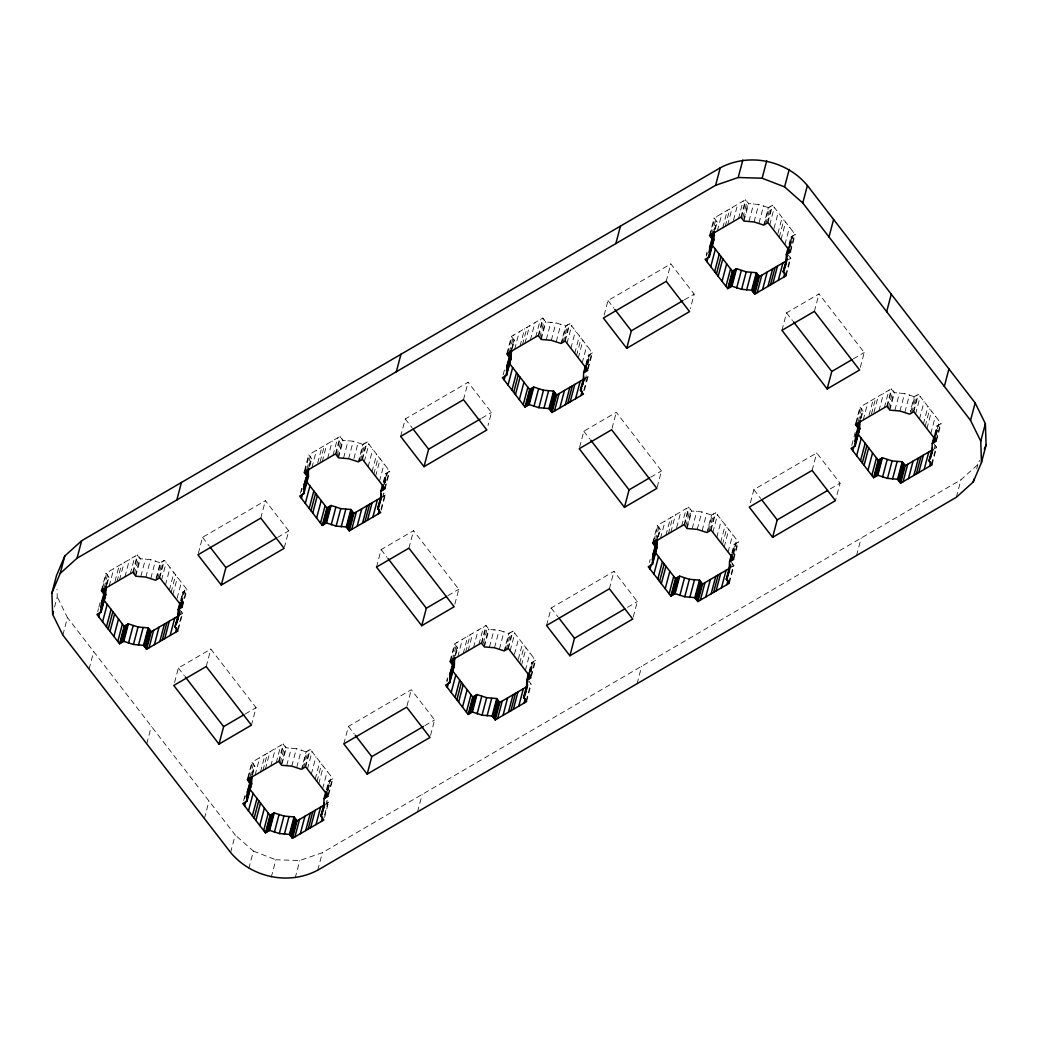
<?xml version="1.0" encoding="UTF-8"?>
<svg xmlns="http://www.w3.org/2000/svg" width="1038" height="1038" viewBox="0 0 1038 1038"><rect width="100%" height="100%" fill="white"/><g stroke="black" fill="none" stroke-linecap="round" stroke-linejoin="round"><path stroke-width="0.75" stroke-dasharray="5 3.75" d="M181.728 603.934L182.805 592.062L187.009 589.61L164.406 560.299L160.189 562.752L155.583 580.229M328.371 790.113L328.696 781.134L332.9 778.669L310.284 749.371L306.08 751.823L301.85 767.848M385.215 482.67L385.526 473.678L389.73 471.226L367.128 441.916L362.911 444.368L358.305 461.845M531.093 671.729L531.417 662.75L535.621 660.298L513.006 630.987L508.802 633.44L504.183 650.917M587.936 364.286L588.248 355.294L592.451 352.842L569.849 323.532L565.632 325.997L561.026 343.461M733.814 553.358L734.138 544.366L738.342 541.914L715.727 512.603L711.523 515.056L706.904 532.533M790.658 245.902L790.969 236.911L795.173 234.458L772.57 205.161L768.354 207.613L763.747 225.09M936.535 434.974L936.86 425.982L941.064 423.53L918.448 394.219L914.244 396.685L910.391 411.243M106.084 585.549L108.99 577.089L105.967 573.171L137.379 554.824L140.415 558.742L150.51 559.612L160.189 562.752M308.805 467.178L311.711 458.705L308.688 454.787L340.101 436.44L343.137 440.359L353.231 441.228L362.911 444.368M251.962 774.62L254.868 766.161L251.845 762.242L283.27 743.896L286.293 747.814L296.401 748.67L306.08 751.823M714.248 230.41L717.154 221.95L714.131 218.019L745.544 199.672L748.58 203.604L758.674 204.46L768.354 207.613M657.404 537.866L660.311 529.393L657.288 525.475L688.713 507.128L691.736 511.046L701.844 511.916L711.523 515.056M860.126 419.482L863.032 411.022L860.009 407.091L891.434 388.744L894.458 392.662L904.565 393.532L914.244 396.685M54.56 607.061L57.246 596.876L56.986 589.247M62.838 635.074L67.457 617.597L57.246 596.876M101.348 590.648L105.967 573.171M102.58 588.338L106.434 573.78M97.715 611.564L98.48 608.644M98.87 607.191L100.011 602.819M104.189 587.755L108.419 571.73M106.058 585.601L108.51 576.479M107.07 584.368L108.99 577.089M109.198 586.055L113.817 568.577M89.06 669.043L93.667 651.566M114.984 581.449L119.214 565.425M117.06 581.475L121.667 563.997M119.513 580.034L124.132 562.557M124.91 576.881L129.529 559.404M130.308 573.729L134.927 556.251M132.76 572.288L137.379 554.824M133.24 572.911L137.859 555.434M134.278 574.261L138.897 556.783M135.316 575.61L139.935 558.133M135.796 576.22L140.415 558.742M140.87 576.362L145.476 558.885M145.891 577.076L150.51 559.612M150.821 578.374L155.441 560.896M156.621 578.387L160.851 562.375M157.685 578.996L162.291 561.532M159.125 578.153L163.745 560.689M159.787 577.777L164.406 560.299M161.552 580.06L166.171 562.583M165.431 585.095L170.05 567.63M169.324 590.142L173.943 572.665M171.088 592.426L175.707 574.948M172.853 594.709L177.472 577.245M177.122 598.29L181.365 582.279M180.495 600.794L182.805 592.062M181.157 600.418L183.467 591.673M181.014 603.338L185.244 587.313M181.832 602.481L184.907 590.83M181.715 603.96L182.493 601.054M182.117 606.01L186.36 589.986M180.327 614.379L181.092 611.473M182.39 607.074L187.009 589.61M146.721 743.779L151.34 726.315M177.524 630.3L182.13 612.822M198.323 553.358L202.553 537.334L265.391 500.64L288.733 530.885L284.503 546.909M178.38 629.456L182.61 613.432L180.054 610.123M174.553 682.563L178.393 668.005L210.831 649.061L256.062 707.669L251.443 725.147M206.212 666.539L210.831 649.061M260.785 518.105L265.391 500.64M204.395 818.528L209.014 801.051M304.445 470.811L308.688 454.787M304.925 471.421L309.155 455.397M300.436 493.18L302.356 485.901M306.911 469.371L311.141 453.359M301.474 491.337L302.24 488.431M309.168 465.764L311.231 458.095M309.791 465.997L311.711 458.705M311.919 467.671L316.538 450.207M317.706 463.065L321.936 447.054M320.158 461.638L324.388 445.613M322.234 461.651L326.853 444.186M327.632 458.498L332.251 441.02M247.615 778.253L251.845 762.242M333.029 455.345L337.648 437.867M248.471 777.41L252.325 762.852M243.593 800.622L245.137 794.797M250.067 776.826L254.297 760.802M335.482 453.917L340.101 436.44M244.631 798.793L245.409 795.874M230.605 852.496L235.224 835.019L67.457 617.597M335.962 454.527L340.581 437.05M251.949 774.659L254.401 765.551M252.558 774.893L254.868 766.161M337 455.877L341.619 438.399M338.038 457.226L342.657 439.749M338.518 457.836L343.137 440.359M255.089 775.127L259.695 757.649M260.486 771.974L265.105 754.496M343.578 457.979L348.197 440.501M262.938 770.533L267.557 753.069M265.391 769.106L270.01 751.629M348.612 458.705L353.231 441.228M270.801 765.953L275.407 748.476M353.932 458.536L358.162 442.525M276.199 762.8L280.818 745.323M248.783 868.572L253.402 851.095L235.224 835.019M278.651 761.36L283.27 743.896M279.118 761.983L283.737 744.505M358.953 461.469L363.572 443.992M280.169 763.319L284.775 745.855M360.407 460.625L365.013 443.148M281.207 764.669L285.826 747.204M361.847 459.769L366.466 442.305M282.064 763.825L286.293 747.814M362.509 459.393L367.128 441.916M364.273 461.676L368.892 444.212M286.748 765.421L291.367 747.957M368.153 466.724L372.772 449.246M291.782 766.148L296.401 748.67M372.045 471.758L376.664 454.281M373.81 474.042L378.429 456.564M296.712 767.445L301.331 749.968M375.574 476.338L380.193 458.861M271.242 877.253L275.861 859.775L299.787 860.502L322.377 852.691L960.954 479.79L977.809 464.557L979.587 460.379M302.123 768.911L306.742 751.434M303.563 768.068L308.182 750.591M379.467 481.373L384.086 463.895M305.016 767.225L309.622 749.747M305.665 766.835L310.284 749.371M307.43 769.132L312.049 751.655M383.217 482.411L385.526 473.678M383.878 482.034L386.188 473.289M383.346 486.407L387.965 468.929M384.164 484.032L385.695 478.207M384.553 484.097L387.628 472.446M384.462 489.08L389.081 471.602M382.659 497.462L383.813 493.089L385.332 495.048L380.712 512.525M385.111 488.703L389.73 471.226M381.011 508.996L384.851 494.438M311.322 774.166L315.941 756.689M400.655 436.427L405.274 418.95L468.112 382.256L491.454 412.501L487.99 425.606M315.202 779.201L319.821 761.736M316.979 781.497L321.585 764.02M318.744 783.781L323.363 766.316M376.496 567.098L381.115 549.621L413.552 530.678L458.783 589.286L454.164 606.763M295.168 877.979L299.787 860.502M322.623 788.815L327.242 771.351M326.386 789.866L328.696 781.134M327.035 789.477L329.344 780.745M326.892 792.396L331.135 776.385M327.71 790.022L328.864 785.662M328.099 790.1L330.798 779.901M328.008 795.069L332.238 779.058M325.828 804.904L326.983 800.545L328.488 802.504L323.869 819.981M328.67 794.693L332.9 778.669M324.557 814.999L328.021 801.894M343.825 743.883L348.431 726.405L411.282 689.699L434.624 719.957L430.004 737.434M317.758 870.168L322.377 852.691M408.933 548.155L413.552 530.678M463.506 399.734L468.112 382.256M407.052 705.723L411.282 689.699M506.791 353.88L511.41 336.403L542.822 318.056L545.858 321.975L555.953 322.844L565.632 325.997M507.647 353.037L511.877 337.026M503.158 374.796L504.689 368.97M509.243 352.453L513.862 334.976M513.953 339.711L511.5 348.833L514.433 340.334L511.41 336.403M512.123 349.066L514.433 340.334M514.64 349.287L519.26 331.823M520.038 346.134L524.657 328.67M522.503 344.707L527.109 327.23M524.956 343.267L529.575 325.802M530.353 340.114L534.972 322.649M449.947 661.336L454.566 643.858L485.992 625.512L489.015 629.43L499.122 630.3L508.802 633.44M535.751 336.961L540.37 319.496M450.803 660.492L455.046 644.468M446.703 680.785L447.469 677.879M452.399 659.896L457.018 642.418M538.203 335.534L542.822 318.056M446.976 681.862L447.741 678.956M538.683 336.143L543.302 318.666M457.122 647.167L454.67 656.288L457.589 647.777L454.566 643.858M455.669 655.056L457.589 647.777M539.721 337.493L544.34 320.015M540.759 338.842L545.378 321.365M541.239 339.452L545.858 321.975M457.81 656.743L462.416 639.265M417.536 811.898L422.155 794.433M463.208 653.59L467.827 636.112M546.299 339.595L550.919 322.117M465.66 652.162L470.279 634.685M468.112 650.722L472.731 633.245M551.334 340.321L555.953 322.844M473.523 647.569L478.129 630.092M556.264 341.619L560.883 324.141M478.92 644.416L483.539 626.939M481.373 642.976L485.992 625.512M481.84 643.599L486.459 626.122M561.675 343.085L566.294 325.608M483.267 643.482L487.497 627.471M563.128 342.242L567.734 324.764M483.929 646.298L488.548 628.82M564.568 341.398L569.187 323.921M484.396 646.908L489.015 629.43M565.23 341.009L569.849 323.532M566.995 343.306L571.614 325.828M489.469 647.037L494.088 629.573M570.874 348.34L575.493 330.863M494.503 647.764L499.122 630.3M574.767 353.374L579.386 335.897M576.531 355.658L581.15 338.193M499.434 649.061L504.053 631.584M578.296 357.954L582.915 340.477M504.844 650.528L509.463 633.063M506.285 649.684L510.904 632.22M582.188 362.989L586.807 345.511M507.738 648.841L512.344 631.364M508.386 648.465L513.006 630.987M510.151 650.748L514.77 633.271M585.938 364.04L588.248 355.294M586.211 365.104L588.909 354.918M586.068 368.023L590.687 350.546M587.664 364.26L590.35 354.075M587.56 369.243L591.803 353.231M585.004 380.531L586.535 374.705L588.053 376.664L583.434 394.142M588.222 368.853L592.451 352.842M583.732 390.612L587.573 376.054M514.433 654.329L518.663 638.318M604.142 315.137L607.996 300.566L670.833 263.873L694.175 294.117L690.335 308.688M518.312 659.364L522.542 643.352M519.701 663.113L524.307 645.636M521.465 665.397L526.084 647.933M579.606 447.261L583.836 431.237L616.274 412.294L661.504 470.902L656.885 488.379M525.345 670.444L529.964 652.967M529.108 671.482L531.417 662.75M529.38 672.559L532.066 662.361M529.237 675.479L533.856 658.001M530.431 671.651L531.586 667.278M530.82 671.716L533.519 661.517M530.729 676.698L534.959 660.674M531.391 676.309L535.621 660.298M526.123 700.974L530.742 683.51M546.546 625.499L551.152 608.021L614.003 571.328L637.345 601.573L632.726 619.05M526.59 701.597L531.209 684.12L528.653 680.811M612.044 428.318L616.274 412.294M666.227 281.35L670.833 263.873M609.384 588.793L614.003 571.328M709.512 235.496L714.131 218.019M710.368 234.653L714.598 218.642M706.255 254.959L707.034 252.039M711.964 234.069L716.583 216.592M706.528 256.036L707.293 253.116M714.365 230.073L716.674 221.341M715.234 229.229L717.154 221.95M717.362 230.916L721.981 213.439M722.759 227.763L727.379 210.286M725.225 226.323L729.831 208.846M727.677 224.896L732.296 207.418M733.464 220.277L737.694 204.265M652.668 542.952L657.288 525.475M738.472 218.59L743.091 201.113M653.914 540.655L657.768 526.084M649.425 562.414L650.19 559.495M655.51 540.058L659.74 524.047M740.924 217.15L745.544 199.672M741.404 217.759L746.024 200.295M657.534 537.528L659.844 528.783M658.39 536.685L660.311 529.393M742.832 217.656L747.062 201.632M743.87 219.005L748.1 202.981M743.961 221.068L748.58 203.604M660.531 538.359L665.137 520.894M665.929 535.206L670.548 517.728M749.021 221.211L753.64 203.733M668.381 533.779L673 516.301M670.833 532.338L675.453 514.861M754.055 221.937L758.674 204.46M676.62 527.732L680.85 511.708M637.047 683.718L641.666 666.24M758.986 223.235L763.605 205.758M681.642 526.032L686.261 508.555M684.094 524.605L688.713 507.128M684.561 525.215L689.18 507.738M764.396 224.701L769.015 207.224M685.612 526.564L690.218 509.087M765.849 223.858L770.456 206.38M687.026 526.448L691.269 510.437M767.29 223.014L771.909 205.537M687.117 528.524L691.736 511.046M767.951 222.625L772.57 205.161M769.716 224.922L774.335 207.444M692.19 528.666L696.809 511.189M773.985 228.503L778.215 212.479M697.225 529.38L701.844 511.916M777.877 233.537L782.107 217.513M779.253 237.287L783.872 219.809M702.155 530.678L706.774 513.213M781.017 239.57L785.636 222.093M707.942 530.69L712.185 514.679M709.006 531.3L713.625 513.836M784.91 244.605L789.529 227.127M710.459 530.457L715.065 512.993M711.108 530.081L715.727 512.603M712.872 532.364L717.492 514.9M789.049 244.202L790.969 236.911M788.932 246.72L791.631 236.534M788.789 249.639L793.408 232.175M789.983 245.811L791.138 241.439M789.996 247.342L793.071 235.691M790.281 250.859L794.524 234.848M790.554 251.936L795.173 234.458M785.675 275.148L790.294 257.671M716.765 537.412L721.384 519.934M786.155 275.758L790.774 258.293L788.218 254.972M720.644 542.446L725.264 524.969M722.422 544.729L727.028 527.252M724.187 547.026L728.806 529.549M781.938 330.331L786.557 312.853L818.995 293.91L864.226 352.531L859.607 369.995M728.066 552.06L732.685 534.583M731.829 553.098L734.138 544.366M732.478 552.722L734.787 543.977M732.335 555.641L736.578 539.617M733.152 553.267L734.307 548.894M733.152 554.785L736.24 543.134M733.451 558.314L737.681 542.29M731.647 566.683L732.426 563.777M733.723 559.378L738.342 541.914M728.845 582.603L733.464 565.126M729.312 583.213L733.931 565.736L731.375 562.427M750.422 502.742L753.873 489.638L816.724 452.944L840.066 483.189L835.447 500.666M814.376 311.387L818.995 293.91M812.105 470.422L816.724 452.944M855.779 423.115L860.009 407.091M856.635 422.271L860.476 407.7M851.757 445.484L853.677 438.205M854.066 436.751L855.221 432.379M858.231 421.675L862.461 405.663M860.489 418.067L862.565 410.399M861.112 418.301L863.032 411.022M863.253 419.975L867.859 402.51M869.04 415.369L873.269 399.358M871.492 413.941L875.722 397.917M873.944 412.501L878.174 396.49M878.965 410.801L883.572 393.337M884.363 407.649L888.982 390.184M886.815 406.221L891.434 388.744M887.282 406.831L891.902 389.354M888.333 408.181L892.94 390.703M889.371 409.53L893.99 392.053M889.838 410.14L894.458 392.662M856.558 555.538L861.177 538.06M894.912 410.282L899.531 392.805M899.946 411.009L904.565 393.532M904.877 412.294L909.496 394.829M910.663 412.32L914.906 396.295M911.727 412.929L916.346 395.452M913.181 412.086L917.787 394.609M913.829 411.697L918.448 394.219M915.594 413.98L920.213 396.516M919.486 419.028L924.105 401.55M923.366 424.062L927.985 406.585M925.143 426.346L929.75 408.881M926.908 428.642L931.527 411.165M930.788 433.676L935.407 416.199M934.55 434.727L936.86 425.982M935.199 434.338L937.509 425.606M935.056 437.258L939.299 421.233M935.874 434.883L937.029 430.511M936.263 434.948L938.962 424.763M936.172 439.93L940.402 423.906M934.369 448.312L935.147 445.393M936.445 441.007L941.064 423.53M931.566 464.22L936.185 446.742M932.033 464.829L936.652 447.352L934.096 444.043M956.335 497.267L960.954 479.79M976.654 468.929L977.809 464.557M277.561 537.412L288.733 530.885M481.684 418.21L491.454 412.501M684.405 299.826L694.175 294.117M180.158 614.859L182.61 613.432M382.879 496.488L385.332 495.048M585.601 378.104L588.053 376.664M788.322 259.721L790.774 258.293M245.24 713.988L256.062 707.669M447.962 595.604L458.783 589.286M650.683 477.221L661.504 470.902M853.405 358.837L864.226 352.531M424.84 725.666L434.624 719.957M627.562 607.282L637.345 601.573M830.283 488.898L840.066 483.189M326.036 803.931L328.488 802.504M731.479 567.176L733.931 565.736M934.2 448.792L936.652 447.352M253.402 851.095L275.861 859.775M786.557 312.853L792.461 320.495M607.996 300.566L613.834 308.13M753.873 489.638L760.685 498.461M583.836 431.237L589.74 438.879M405.274 418.95L412.086 427.773M551.152 608.021L557.964 616.844M381.115 549.621L387.018 557.263M202.553 537.334L209.365 546.157M348.431 726.405L354.269 733.97M178.393 668.005L184.297 675.647"/><path stroke-width="1.5" d="M101.14 612.018L101.465 603.026L104.371 594.566L101.348 590.648L132.76 572.288L135.796 576.22L145.891 577.076L155.583 580.229L159.787 577.777L182.39 607.074L178.186 609.54L177.874 618.518L174.968 626.978L177.991 630.909L146.566 649.256L143.542 645.338L133.435 644.468L123.756 641.315L119.552 643.781L96.936 614.47L101.14 612.018L105.759 594.54L105.915 587.041M247.031 801.089L247.342 792.098L250.249 783.638L247.226 779.707L278.651 761.36L281.674 765.291L291.782 766.148L301.461 769.301L305.665 766.835L328.28 796.146L324.077 798.598L323.752 807.59L320.846 816.05L323.869 819.981L292.457 838.328L289.42 834.396L279.326 833.54L269.646 830.387L265.43 832.839L242.827 803.542L247.031 801.089L251.65 783.612L251.806 776.113M303.862 493.634L304.186 484.642L307.092 476.183L304.069 472.264L335.482 453.917L338.518 457.836L348.612 458.705L358.305 461.845L362.509 459.393L385.111 488.703L380.907 491.156L380.596 500.134L377.689 508.607L380.712 512.525L349.287 530.872L346.264 526.954L336.156 526.084L326.477 522.944L322.273 525.397L299.658 496.086L303.862 493.634L308.481 476.157L308.312 471.628M449.752 682.706L450.064 673.714L452.97 665.254L449.947 661.336L481.373 642.976L484.396 646.908L494.503 647.764L504.183 650.917L508.386 648.465L531.002 677.762L526.798 680.227L526.474 689.206L523.567 697.666L526.59 701.597L495.178 719.944L492.142 716.025L482.047 715.156L472.368 712.003L468.151 714.468L445.549 685.158L449.752 682.706L454.372 665.228L454.527 657.729M506.583 375.25L506.907 366.271L509.814 357.799L506.791 353.88L538.203 335.534L541.239 339.452L551.334 340.321L561.026 343.461L565.23 341.009L587.832 370.319L583.628 372.772L583.317 381.763L580.411 390.223L583.434 394.142L552.008 412.488L548.985 408.57L538.878 407.7L529.198 404.561L524.994 407.013L502.379 377.702L506.583 375.25L511.202 357.773L511.358 350.273M652.474 564.322L652.785 555.33L655.692 546.87L652.668 542.952L684.094 524.605L687.117 528.524L697.225 529.38L706.904 532.533L711.108 530.081L733.723 559.378L729.519 561.843L729.195 570.822L726.289 579.295L729.312 583.213L697.899 601.56L694.863 597.641L684.769 596.772L675.089 593.632L670.872 596.084L648.27 566.774L652.474 564.322L657.093 546.844L657.249 539.345M709.304 256.866L709.629 247.887L712.535 239.428L709.512 235.496L740.924 217.15L743.961 221.068L754.055 221.937L763.747 225.09L767.951 222.625L790.554 251.936L786.35 254.388L786.038 263.38L783.132 271.839L786.155 275.758L754.73 294.104L751.707 290.186L741.599 289.33L731.92 286.177L727.716 288.629L705.1 259.331L709.304 256.866L713.923 239.402L714.079 231.889M855.195 445.938L855.507 436.946L858.413 428.486L855.39 424.568L886.815 406.221L889.838 410.14L899.946 411.009L909.625 414.149L913.829 411.697L936.445 441.007L932.241 443.46L931.916 452.451L929.01 460.911L932.033 464.829L900.621 483.176L897.585 479.258L887.49 478.388L877.811 475.248L873.594 477.701L850.991 448.39L855.195 445.938L859.814 428.46L859.646 423.932M51.9 592.983L56.519 575.506L64.81 555.966L81.665 540.733L720.242 167.832C749.241 152.391 786.506 160.358 807.395 185.504L975.162 402.926L985.373 423.66L986.1 445.017L981.481 462.494L973.19 482.034L956.335 497.267L317.758 870.168C288.759 885.609 251.494 877.642 230.605 852.496L62.838 635.074L52.627 614.34L51.9 592.983L60.191 573.443L64.81 555.966M52.627 614.34L53.405 611.434M60.191 573.443L77.046 558.21L81.665 540.733M101.815 591.258L102.58 588.338M102.853 592.607L104.008 588.235M101.465 603.026L105.824 586.678M100.971 607.49L106.291 587.287M98.701 616.767L99.856 612.394M100.491 612.394L105.759 594.54M102.593 621.801L107.212 604.324M106.473 626.835L111.092 609.358M108.25 629.119L112.857 611.654M110.015 631.415L114.634 613.938M113.895 636.45L118.514 618.972M117.787 641.484L122.406 624.02M119.552 643.781L124.171 626.303L128.375 623.851L138.054 626.991L148.162 627.86L151.185 631.779L146.566 649.256M120.213 643.391L124.82 625.914M121.654 642.548L126.273 625.071M123.094 641.705L127.713 624.227M123.756 641.315L128.375 623.851M128.504 643.171L133.124 625.706M133.435 644.468L138.054 626.991M138.469 645.195L143.088 627.718M176.823 499.94L181.442 482.462M143.542 645.338L148.162 627.86M144.01 645.947L148.629 628.47M145.061 647.297L149.667 629.819M146.099 648.646L150.718 631.169M149.018 647.816L153.637 630.351M154.428 644.663L159.035 627.199M159.826 641.51L164.445 624.046M162.278 640.083L166.897 622.605M164.731 638.642L169.35 621.178M170.141 635.49L174.747 618.025M178.186 609.54L180.119 602.248M178.847 609.15L180.391 603.325M178.354 614.068L179.133 611.148M174.968 626.978L179.198 610.967M180.288 608.307L181.442 603.934M176.59 623.228L178.899 614.496M176.732 622.852L179.042 614.107M175.539 632.337L176.694 627.977M221.276 585.056L284.127 548.362L260.785 518.105L197.934 554.811L221.276 585.056L225.895 567.578L276.173 538.229M219.005 744.09L251.443 725.147L206.212 666.539L173.774 685.469L219.005 744.09L223.624 726.613L243.891 714.78M305.574 474.223L306.729 469.851M304.186 484.642L306.106 477.363M306.625 475.573L308.546 468.294M303.693 489.106L309.013 468.904M301.422 498.383L302.577 494.01M304.744 488.197L307.443 477.999M305.315 503.417L309.934 485.94M309.194 508.451L313.813 490.974M310.972 510.748L315.578 493.271M312.736 513.032L317.356 495.554M316.616 518.066L321.235 500.588M247.706 780.329L248.471 777.41M248.744 781.679L249.899 777.306M247.342 792.098L251.326 777.203M246.862 796.561L252.182 776.359M244.592 805.825L245.747 801.466M246.369 801.466L251.65 783.612M320.508 523.1L325.128 505.636M322.273 525.397L326.892 507.919L331.096 505.467L340.775 508.62L350.883 509.476L353.906 513.395L349.287 530.872M322.935 525.007L327.541 507.543M248.471 810.873L253.09 793.395M324.375 524.164L328.994 506.7M325.815 523.321L330.434 505.843M326.477 522.944L331.096 505.467M252.364 815.907L256.983 798.43M331.226 524.787L335.845 507.323M254.128 818.191L258.747 800.713M255.893 820.487L260.512 803.01M336.156 526.084L340.775 508.62M259.785 825.521L264.405 808.044M341.191 526.811L345.81 509.334M263.665 830.556L268.284 813.078M265.43 832.839L270.049 815.375L274.253 812.91L283.945 816.063L294.039 816.932L297.076 820.85L292.457 838.328M346.264 526.954L350.883 509.476M266.091 832.463L270.71 814.986M346.731 527.564L351.35 510.086M267.545 831.62L272.151 814.142M347.782 528.913L352.388 511.436M268.985 830.776L273.604 813.299M269.646 830.387L274.253 812.91M348.82 530.262L353.439 512.785M351.739 529.445L356.358 511.968M274.395 832.242L279.014 814.765M396.334 371.76L400.953 354.282M357.15 526.292L361.756 508.815M279.326 833.54L283.945 816.063M362.547 523.139L367.167 505.662M365 521.699L369.619 504.221M284.36 834.267L288.979 816.789M367.452 520.272L372.071 502.794M372.863 517.106L377.469 499.641M289.42 834.396L294.039 816.932M289.9 835.019L294.52 817.542M380.907 491.156L382.451 485.33M381.569 490.766L383.113 484.941M290.938 836.369L295.558 818.891M377.689 508.607L381.53 494.036M383.009 489.923L383.788 487.017M378.156 509.217L381.621 496.112M291.976 837.705L296.596 820.241M378.26 513.953L379.415 509.593M294.909 836.888L299.528 819.41M300.306 833.735L304.925 816.257M305.704 830.582L310.323 813.104M308.169 829.154L312.775 811.677M310.622 827.714L315.241 810.237M316.019 824.561L320.638 807.084M324.077 798.598L325.997 791.319M324.725 798.222L326.269 792.396M320.846 816.05L324.31 802.945M326.179 797.379L327.333 793.006M321.702 815.206L324.544 804.632M321.417 821.408L322.571 817.036M423.997 466.672L486.848 429.979L463.506 399.734L400.655 436.427L423.997 466.672L428.616 449.207L480.283 419.028M367.167 774.127L430.004 737.434L406.662 707.176L343.825 743.883L367.167 774.127L371.773 756.65L423.452 726.483M421.726 625.706L454.164 606.763L408.933 548.155L376.496 567.098L421.726 625.706L426.346 608.229L446.612 596.396M508.296 355.839L509.45 351.48M506.907 366.271L511.267 349.91M506.414 370.722L511.734 350.52M504.144 379.999L505.298 375.626M505.934 375.639L511.202 357.773M508.036 385.033L512.655 367.556M511.916 390.067L516.535 372.603M513.693 392.364L518.299 374.887M515.458 394.648L520.077 377.17M519.337 399.682L523.956 382.218M451.465 663.295L452.62 658.922M450.064 673.714L454.423 657.365M449.584 678.177L454.904 657.975M447.313 687.454L448.468 683.082M449.091 683.082L454.372 665.228M523.23 404.729L527.849 387.252M524.994 407.013L529.614 389.535L533.817 387.083L543.497 390.236L553.604 391.092L556.628 395.024L552.008 412.488M525.656 406.637L530.262 389.159M451.193 692.489L455.812 675.011M527.096 405.78L531.716 388.316M528.537 404.937L533.156 387.472M529.198 404.561L533.817 387.083M455.085 697.523L459.704 680.046M533.947 406.416L538.566 388.939M456.85 699.807L461.469 682.342M458.614 702.103L463.233 684.626M538.878 407.7L543.497 390.236M462.507 707.138L467.126 689.66M543.912 408.427L548.531 390.963M466.386 712.172L471.005 694.694M468.151 714.468L472.77 696.991L476.974 694.539L486.666 697.679L496.761 698.548L499.797 702.466L495.178 719.944M548.985 408.57L553.604 391.092M468.813 714.079L473.432 696.602M549.452 409.18L554.071 391.702M470.266 713.236L474.872 695.758M550.503 410.529L555.109 393.052M471.706 712.392L476.325 694.915M551.541 411.878L556.16 394.401M472.368 712.003L476.974 694.539M554.461 411.061L559.08 393.584M477.117 713.859L481.736 696.381M559.871 407.908L564.477 390.431M482.047 715.156L486.666 697.679M565.269 404.755L569.888 387.278M567.721 403.315L572.34 385.838M487.082 715.883L491.701 698.405M570.173 401.888L574.793 384.41M615.845 243.567L620.465 226.102M575.584 398.735L580.19 381.257M492.142 716.025L496.761 698.548M492.622 716.635L497.241 699.158M583.628 372.772L585.562 365.493M584.29 372.383L585.834 366.557M493.66 717.985L498.279 700.507M580.411 390.223L583.875 377.118M585.73 371.539L586.885 367.18M580.878 390.833L581.643 387.927M582.422 385.007L583.953 379.181M582.175 386.084L583.719 380.258M494.698 719.334L499.317 701.857M580.982 395.582L582.136 391.209M497.63 718.504L502.249 701.039M503.028 715.351L507.647 697.886M508.425 712.198L513.044 694.733M510.891 710.77L515.497 693.293M513.343 709.33L517.962 691.866M518.74 706.177L523.36 688.713M526.798 680.227L528.718 672.935M527.447 679.838L528.991 674.012M523.567 697.666L527.797 681.655M528.9 678.995L530.055 674.622M524.047 698.289L525.578 692.463M525.345 693.54L527.654 684.795M524.138 703.024L525.293 698.665M626.718 348.301L689.569 311.595L666.227 281.35L603.376 318.043L626.718 348.301L631.338 330.824L683.004 300.644M569.888 655.744L632.726 619.05L609.384 588.793L546.546 625.499L569.888 655.744L574.494 638.266L624.772 608.917M624.448 507.323L656.885 488.379L611.654 429.771L579.217 448.714L624.448 507.323L629.067 489.845L649.334 478.012M77.046 558.21L715.623 185.309L720.242 167.832M711.017 237.455L712.172 233.096M709.629 247.887L713.988 231.526M709.136 252.338L714.455 232.136M706.865 261.615L708.02 257.242M708.656 257.255L713.923 239.402M710.758 266.649L715.377 249.185M715.623 185.309L738.213 177.498L742.832 160.021M714.637 271.684L719.256 254.219M716.415 273.98L721.021 256.503M718.179 276.264L722.798 258.799M722.059 281.311L726.678 263.834M653.149 543.562L653.914 540.655M654.187 544.911L655.341 540.539M652.785 555.33L657.145 538.981M652.305 559.793L657.625 539.591M650.035 569.071L651.189 564.698M652.201 563.245L657.093 546.844M725.951 286.345L730.57 268.868M727.716 288.629L732.335 271.165L736.539 268.699L746.218 271.852L756.326 272.709L759.349 276.64L754.73 294.104M728.378 288.253L732.984 270.775M653.914 574.105L658.533 556.628M729.818 287.409L734.437 269.932M731.258 286.566L735.877 269.089M731.92 286.177L736.539 268.699M738.213 177.498L762.139 178.225L766.758 160.747M657.807 579.139L662.426 561.662M736.669 288.032L741.288 270.555M659.571 581.436L664.19 563.958M661.336 583.719L665.955 566.242M741.599 289.33L746.218 271.852M665.228 588.754L669.847 571.276M746.633 290.043L751.253 272.579M669.108 593.788L673.727 576.324M670.872 596.084L675.491 578.607L679.695 576.155L689.388 579.295L699.482 580.164L702.518 584.083L697.899 601.56M751.707 290.186L756.326 272.709M671.534 595.695L676.153 578.231M752.174 290.796L756.793 273.331M672.987 594.852L677.593 577.375M753.225 292.145L757.831 274.681M674.428 594.008L679.047 576.531M675.089 593.632L679.695 576.155M754.263 293.495L758.882 276.017M981.481 462.494L980.754 441.124L970.543 420.403L802.776 202.981L784.598 186.905L789.217 169.428M757.182 292.677L761.801 275.2M679.838 595.475L684.457 578.01M762.593 289.524L767.199 272.047M684.769 596.772L689.388 579.295M767.99 286.371L772.609 268.894M770.443 284.931L775.062 267.467M689.803 597.499L694.422 580.021M772.895 283.504L777.514 266.026M778.305 280.351L782.912 262.874M694.863 597.641L699.482 580.164M695.343 598.251L699.962 580.774M786.35 254.388L788.283 247.109M787.012 254.012L788.556 248.186M696.381 599.601L701 582.123M783.132 271.839L787.362 255.815M788.452 253.168L789.23 250.249M783.599 272.449L787.206 258.968M697.419 600.95L702.038 583.473M802.776 202.981L807.395 185.504M783.703 277.198L784.858 272.825M700.352 600.133L704.971 582.655M705.749 596.98L710.368 579.502M711.147 593.814L715.766 576.35M713.612 592.387L718.218 574.909M716.064 590.946L720.683 573.482M721.462 587.793L726.081 570.329M729.519 561.843L731.44 554.564M730.168 561.454L731.712 555.628M726.289 579.295L730.142 564.724M731.621 560.611L732.776 556.238M726.769 579.905L730.376 566.424M726.86 584.641L728.014 580.281M828.986 236.949L833.605 219.472M772.609 537.36L835.447 500.666L812.105 470.422L749.267 507.115L772.609 537.36L777.215 519.895L827.494 490.533M827.169 388.939L859.607 369.995L814.376 311.387L781.938 330.331L827.169 388.939L831.788 371.461L852.055 359.628M855.87 425.178L856.635 422.271M886.66 311.685L891.279 294.221M856.908 426.527L857.673 423.621M855.507 436.946L859.866 420.598M855.027 441.41L860.346 421.207M852.756 450.687L853.911 446.314M854.923 444.861L859.814 428.46M856.635 455.721L861.255 438.244M860.528 460.755L865.147 443.291M862.293 463.052L866.912 445.574M864.057 465.335L868.676 447.858M867.95 470.37L872.569 452.905M871.829 475.417L876.448 457.94M873.594 477.701L878.213 460.223L882.417 457.771L892.109 460.924L902.204 461.78L905.24 465.712L900.621 483.176M874.255 477.311L878.875 459.847M875.709 476.468L880.315 459.004M877.149 475.625L881.768 458.16M877.811 475.248L882.417 457.771M882.56 477.104L887.179 459.626M887.49 478.388L892.109 460.924M892.524 479.115L897.13 461.638M897.585 479.258L902.204 461.78M898.065 479.867L902.684 462.39M899.103 481.217L903.722 463.739M900.141 482.566L904.76 465.089M903.073 481.749L907.692 464.271M908.471 478.596L913.09 461.119M913.868 475.443L918.487 457.966M916.333 474.003L920.94 456.525M918.786 472.575L923.405 455.098M944.333 386.434L948.94 368.957M924.183 469.423L928.802 451.945M932.241 443.46L934.161 436.181M932.89 443.07L934.823 435.791M929.01 460.911L932.474 447.806M934.343 442.227L935.498 437.867M930.256 458.614L932.565 449.869M930.788 456.772L932.708 449.493M929.581 466.27L930.736 461.897M970.543 420.403L975.162 402.926M980.754 441.124L985.373 423.66M973.19 482.034L973.955 479.128M984.322 449.207L986.1 445.017M307.832 476.546L308.481 476.157M151.185 631.779L178.808 615.651M353.906 513.395L381.53 497.267M556.628 395.024L584.251 378.896M759.349 276.64L785.61 261.304M297.076 820.85L324.686 804.722M499.797 702.466L527.408 686.339M702.518 584.083L728.78 568.746M905.24 465.712L932.851 449.584M762.139 178.225L784.598 186.905M793.447 321.78L831.788 371.461M711.484 244.138L732.335 271.165M858.348 434.468L878.213 460.223M614.807 309.389L631.338 330.824M761.658 499.719L777.215 519.895M590.726 440.151L629.067 489.845M508.763 362.522L529.614 389.535M655.627 552.852L675.491 578.607M413.059 429.031L428.616 449.207M558.937 618.103L574.494 638.266M388.004 558.535L426.346 608.229M307.014 482.164L326.892 507.919M451.932 669.977L472.77 696.991M210.338 547.415L225.895 567.578M355.243 735.228L371.773 756.65M185.283 676.919L223.624 726.613M103.32 599.289L124.171 626.303M249.211 788.361L270.049 815.375"/></g></svg>
